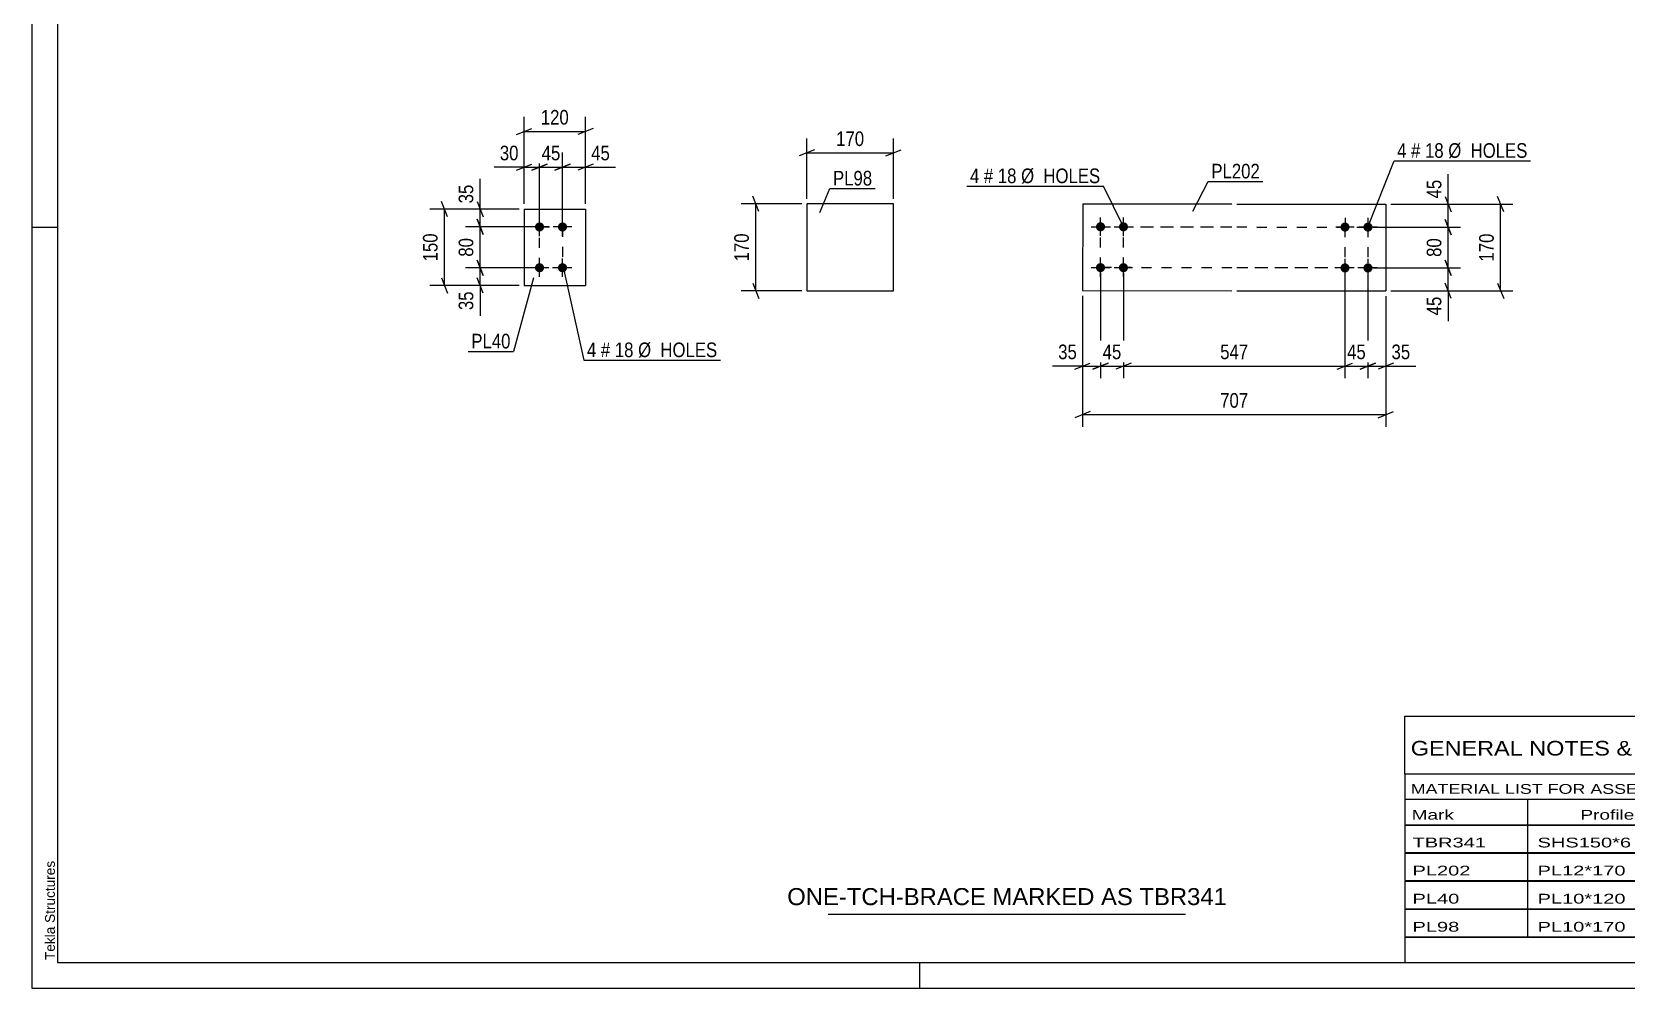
# Model space of a CAD drawing. Header units: millimetres. Extents: x 0 to 594, y 0 to 420.
# Drawn here: x 0 to 312.5, y 0 to 187.3 of the extents above; entities that cross this region are included whole.
import ezdxf

# ---------------------------------------------------------------- set-up
doc = ezdxf.new("R2010")
doc.units = ezdxf.units.MM
doc.linetypes.add('DXK_LINE_DOT2', pattern=[3.9198, 1.9599, -1.9599])
doc.styles.add('Arial', font='ARIAL.TTF', dxfattribs={"height": 0.2})
doc.styles.add('Arial Narrow', font='ARIALN.TTF', dxfattribs={"height": 0.2})

# ---------------------------------------------------------------- blocks, each defined once
blk = doc.blocks.new('Unknown-580874268-1129')
at = {"color": 5, "linetype": 'Continuous'}
for p, q in [((0, 420), (0, 0)), ((5, 415), (5, 5)), ((5, 149), (0, 149)), ((5, 5), (589, 5)), ((174, 0), (174, 5)), ((0, 0), (594, 0))]:
    blk.add_line(p, q, dxfattribs=at)
at = {"color": 174, "linetype": 'Continuous', "style": 'Arial'}
blk.add_text('Tekla Structures', height=1.9102, rotation=90, dxfattribs=at).set_placement((4.5, 5.5))
blk = doc.blocks.new('Bolt-580874268-1256 - 1220')
at = {"linetype": 'Continuous'}
for points in [[(209.38, 150.05, -1), (209.37, 148.25, -1)], [(213.88, 150.04, -1), (213.87, 148.24, -1)], [(209.37, 142.05, -1), (209.37, 140.25, -1)], [(213.87, 142.04, -1), (213.87, 140.24, -1)]]:
    blk.add_hatch(color=1, dxfattribs=at).paths.add_polyline_path(points)
at = {"color": 1, "linetype": 'Continuous'}
for p, q in [((209.37, 147.35), (209.38, 150.95)), ((213.87, 147.34), (213.88, 150.94)), ((207.57, 149.15), (211.17, 149.15)), ((212.07, 149.15), (215.67, 149.14)), ((207.57, 141.15), (211.17, 141.15)), ((209.36, 139.35), (209.37, 142.95)), ((212.07, 141.15), (215.67, 141.14)), ((213.86, 139.34), (213.87, 142.94))]:
    blk.add_line(p, q, dxfattribs=at)
blk = doc.blocks.new('Bolt-580874268-1261 - 1220')
at = {"linetype": 'Continuous'}
for points in [[(257.27, 148.19, -1), (257.28, 149.99, -1)], [(261.77, 148.18, -1), (261.78, 149.98, -1)], [(257.27, 140.19, -1), (257.27, 141.99, -1)], [(261.77, 140.18, -1), (261.77, 141.98, -1)]]:
    blk.add_hatch(color=1, dxfattribs=at).paths.add_polyline_path(points)
at = {"color": 1, "linetype": 'Continuous'}
for p, q in [((257.28, 150.89), (257.27, 147.29)), ((261.78, 150.88), (261.77, 147.28)), ((259.07, 149.08), (255.47, 149.09)), ((263.57, 149.08), (259.97, 149.08)), ((259.07, 141.08), (255.47, 141.09)), ((257.27, 142.89), (257.26, 139.29)), ((263.57, 141.08), (259.97, 141.08)), ((261.77, 142.88), (261.76, 139.28))]:
    blk.add_line(p, q, dxfattribs=at)
blk = doc.blocks.new('Part-580874268-1276 - 1220')
at = {"color": 2, "linetype": 'Continuous'}
for p, q in [((205.88, 153.65), (205.86, 136.65)), ((205.88, 153.65), (235.07, 153.62)), ((236.07, 153.61), (265.28, 153.58)), ((265.28, 153.58), (265.26, 136.58)), ((205.86, 136.65), (235.07, 136.62)), ((236.07, 136.61), (265.26, 136.58))]:
    blk.add_line(p, q, dxfattribs=at)
blk = doc.blocks.new('Part-580874268-1555 - 1539')
at = {"color": 2, "linetype": 'Continuous'}
for p, q in [((96.46, 152.62), (96.46, 137.62)), ((96.46, 152.62), (108.46, 152.62)), ((108.46, 152.62), (108.46, 137.62)), ((96.46, 137.62), (108.46, 137.62))]:
    blk.add_line(p, q, dxfattribs=at)
blk = doc.blocks.new('Bolt-580874268-1560 - 1539')
at = {"linetype": 'Continuous'}
for points in [[(99.46, 148.22, -1), (99.46, 150.02, -1)], [(103.96, 148.22, -1), (103.96, 150.02, -1)], [(99.46, 140.22, -1), (99.46, 142.02, -1)], [(103.96, 140.22, -1), (103.96, 142.02, -1)]]:
    blk.add_hatch(color=1, dxfattribs=at).paths.add_polyline_path(points)
at = {"color": 1, "linetype": 'Continuous'}
for p, q in [((99.46, 147.32), (99.46, 150.92)), ((103.96, 147.32), (103.96, 150.92)), ((101.26, 149.12), (97.66, 149.12)), ((105.76, 149.12), (102.16, 149.12)), ((101.26, 141.12), (97.66, 141.12)), ((99.46, 139.32), (99.46, 142.92)), ((105.76, 141.12), (102.16, 141.12)), ((103.96, 139.32), (103.96, 142.92))]:
    blk.add_line(p, q, dxfattribs=at)
blk = doc.blocks.new('Part-580874268-1515 - 1499')
at = {"color": 2, "linetype": 'Continuous'}
for p, q in [((168.82, 153.62), (151.82, 153.62)), ((151.82, 153.62), (151.82, 136.62)), ((168.82, 136.62), (168.82, 153.62)), ((151.82, 136.62), (168.82, 136.62))]:
    blk.add_line(p, q, dxfattribs=at)
blk = doc.blocks.new('Rectangle-580874268-1446 - 1220')
at = {"color": 1, "linetype": 'DXK_LINE_DOT2'}
for p, q in [((209.37, 149.15), (235.07, 149.12)), ((209.37, 141.15), (209.37, 149.15)), ((236.07, 149.11), (261.77, 149.08)), ((261.77, 149.08), (261.77, 141.08)), ((235.07, 141.12), (209.37, 141.15)), ((261.77, 141.08), (236.07, 141.11))]:
    blk.add_line(p, q, dxfattribs=at)
blk = doc.blocks.new('Rectangle-580874268-1669 - 1539')
at = {"color": 1, "linetype": 'DXK_LINE_DOT2'}
blk.add_lwpolyline([(99.46, 149.12), (103.96, 149.12), (103.96, 141.12), (99.46, 141.12), (99.46, 149.12)], close=True, dxfattribs=at)
blk = doc.blocks.new('Rectangle-580874268-1435 - 1220')
at = {"color": 1, "linetype": 'DXK_LINE_DOT2'}
for p, q in [((213.87, 149.14), (235.07, 149.12)), ((213.87, 141.14), (213.87, 149.14)), ((236.07, 149.11), (257.27, 149.09)), ((257.27, 149.09), (257.27, 141.09)), ((235.07, 141.12), (213.87, 141.14)), ((257.27, 141.09), (236.07, 141.11))]:
    blk.add_line(p, q, dxfattribs=at)
blk = doc.blocks.new('StraightDimension-580874268-1280 - 1220')
at = {"color": 7, "linetype": 'Continuous'}
for p, q in [((262.77, 141.08), (279.9, 141.08)), ((276.9, 142.58), (278.1, 139.58)), ((277.5, 136.58), (277.5, 141.08)), ((278.1, 135.08), (276.9, 138.08)), ((266.26, 136.58), (279.9, 136.58))]:
    blk.add_line(p, q, dxfattribs=at)
at = {"color": 0}
blk.add_wipeout([(276.75, 136.05), (272.55, 136.05), (272.55, 131.2), (276.75, 131.2)], dxfattribs=at)
at = {"color": 7, "linetype": 'Continuous'}
blk.add_line((277.5, 136.58), (277.5, 130.67), dxfattribs=at)
blk.add_line((277.5, 136.58), (277.5, 130.67), dxfattribs=at)
at = {"color": 3, "style": 'Arial Narrow'}
blk.add_text('45', height=2.863, rotation=90.0002, dxfattribs=at).set_placement((276.15, 131.8))
blk = doc.blocks.new('StraightDimension-580874268-1420 - 1220')
at = {"color": 7, "linetype": 'Continuous'}
for p, q in [((209.37, 140.15), (209.37, 119.46)), ((205.86, 135.65), (205.86, 119.46)), ((204.36, 121.26), (207.36, 122.46)), ((210.87, 122.46), (207.87, 121.26)), ((205.86, 121.86), (209.37, 121.86))]:
    blk.add_line(p, q, dxfattribs=at)
at = {"color": 0}
blk.add_wipeout([(205.34, 122.61), (205.34, 126.81), (200.48, 126.81), (200.48, 122.61)], dxfattribs=at)
at = {"color": 7, "linetype": 'Continuous'}
blk.add_line((205.86, 121.86), (199.96, 121.86), dxfattribs=at)
blk.add_line((205.86, 121.86), (199.96, 121.86), dxfattribs=at)
at = {"color": 3, "style": 'Arial Narrow'}
blk.add_text('35', height=2.863, dxfattribs=at).set_placement((201.08, 123.21))
blk = doc.blocks.new('StraightDimension-580874268-1292 - 1220')
at = {"color": 7, "linetype": 'Continuous'}
for p, q in [((276.9, 150.58), (278.1, 147.58)), ((262.77, 149.08), (279.9, 149.08)), ((277.5, 141.08), (277.5, 149.08)), ((262.77, 141.08), (279.9, 141.08)), ((278.1, 139.58), (276.9, 142.58))]:
    blk.add_line(p, q, dxfattribs=at)
at = {"color": 0}
blk.add_wipeout([(276.75, 147.51), (272.55, 147.51), (272.55, 142.65), (276.75, 142.65)], dxfattribs=at)
at = {"color": 3, "style": 'Arial Narrow'}
blk.add_text('80', height=2.863, rotation=90.0002, dxfattribs=at).set_placement((276.15, 143.25))
blk = doc.blocks.new('StraightDimension-580874268-1301 - 1220')
at = {"color": 7, "linetype": 'Continuous'}
for p, q in [((266.28, 153.58), (279.9, 153.58)), ((276.9, 155.08), (278.1, 152.08)), ((277.5, 149.08), (277.5, 153.58)), ((278.1, 147.58), (276.9, 150.58)), ((262.77, 149.08), (279.9, 149.08))]:
    blk.add_line(p, q, dxfattribs=at)
at = {"color": 0}
blk.add_wipeout([(276.75, 158.96), (272.55, 158.96), (272.55, 154.1), (276.75, 154.1)], dxfattribs=at)
at = {"color": 7, "linetype": 'Continuous'}
blk.add_line((277.5, 153.58), (277.5, 159.48), dxfattribs=at)
blk.add_line((277.5, 153.58), (277.5, 159.48), dxfattribs=at)
at = {"color": 3, "style": 'Arial Narrow'}
blk.add_text('45', height=2.863, rotation=90.0002, dxfattribs=at).set_placement((276.15, 154.7))
blk = doc.blocks.new('StraightDimension-580874268-1384 - 1220')
at = {"color": 7, "linetype": 'Continuous'}
for p, q in [((205.86, 135.65), (205.86, 109.95)), ((265.26, 135.58), (265.26, 109.95)), ((207.36, 112.95), (204.36, 111.75)), ((263.76, 111.75), (266.76, 112.95)), ((205.86, 112.35), (265.26, 112.35))]:
    blk.add_line(p, q, dxfattribs=at)
at = {"color": 0}
blk.add_wipeout([(238.9, 113.1), (238.9, 117.3), (232.22, 117.3), (232.22, 113.1)], dxfattribs=at)
at = {"color": 3, "style": 'Arial Narrow'}
blk.add_text('707', height=2.863, dxfattribs=at).set_placement((232.82, 113.7))
blk = doc.blocks.new('StraightDimension-580874268-1389 - 1220')
at = {"color": 7, "linetype": 'Continuous'}
for p, q in [((261.77, 140.08), (261.77, 119.46)), ((265.26, 135.58), (265.26, 119.46)), ((260.27, 121.26), (263.27, 122.46)), ((266.76, 122.46), (263.76, 121.26)), ((261.77, 121.86), (265.26, 121.86))]:
    blk.add_line(p, q, dxfattribs=at)
at = {"color": 0}
blk.add_wipeout([(270.64, 122.61), (270.64, 126.81), (265.79, 126.81), (265.79, 122.61)], dxfattribs=at)
at = {"color": 7, "linetype": 'Continuous'}
blk.add_line((265.26, 121.86), (271.17, 121.86), dxfattribs=at)
blk.add_line((265.26, 121.86), (271.17, 121.86), dxfattribs=at)
at = {"color": 3, "style": 'Arial Narrow'}
blk.add_text('35', height=2.863, dxfattribs=at).set_placement((266.39, 123.21))
blk = doc.blocks.new('StraightDimension-580874268-1395 - 1220')
at = {"color": 7, "linetype": 'Continuous'}
for p, q in [((257.27, 140.09), (257.27, 119.46)), ((261.77, 140.08), (261.77, 119.46)), ((255.77, 121.26), (258.77, 122.46)), ((263.27, 122.46), (260.27, 121.26)), ((257.27, 121.86), (261.77, 121.86))]:
    blk.add_line(p, q, dxfattribs=at)
at = {"color": 0}
blk.add_wipeout([(261.94, 122.61), (261.94, 126.81), (257.09, 126.81), (257.09, 122.61)], dxfattribs=at)
at = {"color": 3, "style": 'Arial Narrow'}
blk.add_text('45', height=2.863, dxfattribs=at).set_placement((257.69, 123.21))
blk = doc.blocks.new('StraightDimension-580874268-1404 - 1220')
at = {"color": 7, "linetype": 'Continuous'}
for p, q in [((213.87, 140.14), (213.87, 119.46)), ((257.27, 140.09), (257.27, 119.46)), ((215.37, 122.46), (212.37, 121.26)), ((255.77, 121.26), (258.77, 122.46)), ((213.87, 121.86), (257.27, 121.86))]:
    blk.add_line(p, q, dxfattribs=at)
at = {"color": 0}
blk.add_wipeout([(238.91, 122.61), (238.91, 126.81), (232.22, 126.81), (232.22, 122.61)], dxfattribs=at)
at = {"color": 3, "style": 'Arial Narrow'}
blk.add_text('547', height=2.863, dxfattribs=at).set_placement((232.82, 123.21))
blk = doc.blocks.new('StraightDimension-580874268-1412 - 1220')
at = {"color": 7, "linetype": 'Continuous'}
for p, q in [((209.37, 140.15), (209.37, 119.46)), ((213.87, 140.14), (213.87, 119.46)), ((207.87, 121.26), (210.87, 122.46)), ((215.37, 122.46), (212.37, 121.26)), ((209.37, 121.86), (213.87, 121.86))]:
    blk.add_line(p, q, dxfattribs=at)
at = {"color": 0}
blk.add_wipeout([(214.04, 122.61), (214.04, 126.81), (209.19, 126.81), (209.19, 122.61)], dxfattribs=at)
at = {"color": 3, "style": 'Arial Narrow'}
blk.add_text('45', height=2.863, dxfattribs=at).set_placement((209.79, 123.21))
blk = doc.blocks.new('StraightDimension-580874268-1427 - 1220')
at = {"color": 7, "linetype": 'Continuous'}
for p, q in [((266.28, 153.58), (290.17, 153.58)), ((288.37, 152.08), (287.17, 155.08)), ((287.77, 136.58), (287.77, 153.58)), ((287.17, 138.08), (288.37, 135.08)), ((266.26, 136.58), (290.17, 136.58))]:
    blk.add_line(p, q, dxfattribs=at)
at = {"color": 0}
blk.add_wipeout([(287.02, 148.42), (282.82, 148.42), (282.82, 141.74), (287.02, 141.74)], dxfattribs=at)
at = {"color": 3, "style": 'Arial Narrow'}
blk.add_text('170', height=2.863, rotation=90.0002, dxfattribs=at).set_placement((286.42, 142.34))
blk = doc.blocks.new('StraightDimension-580874268-1579 - 1539')
at = {"color": 7, "linetype": 'Continuous'}
for p, q in [((96.46, 153.62), (96.46, 163.67)), ((99.46, 150.12), (99.46, 163.67)), ((94.96, 160.22), (97.96, 161.42)), ((96.46, 160.82), (99.46, 160.82)), ((100.96, 161.42), (97.96, 160.22))]:
    blk.add_line(p, q, dxfattribs=at)
at = {"color": 0}
blk.add_wipeout([(95.93, 161.57), (95.93, 165.77), (91.08, 165.77), (91.08, 161.57)], dxfattribs=at)
at = {"color": 7, "linetype": 'Continuous'}
blk.add_line((96.46, 160.82), (90.55, 160.82), dxfattribs=at)
blk.add_line((96.46, 160.82), (90.55, 160.82), dxfattribs=at)
at = {"color": 3, "style": 'Arial Narrow'}
blk.add_text('30', height=2.863, dxfattribs=at).set_placement((91.68, 162.17))
blk = doc.blocks.new('StraightDimension-580874268-1656 - 1539')
at = {"color": 7, "linetype": 'Continuous'}
for p, q in [((87.23, 154.12), (88.43, 151.12)), ((95.46, 152.62), (84.98, 152.62)), ((88.43, 147.62), (87.23, 150.62)), ((87.83, 149.12), (87.83, 152.62)), ((98.46, 149.12), (84.98, 149.12))]:
    blk.add_line(p, q, dxfattribs=at)
at = {"color": 0}
blk.add_wipeout([(87.08, 158), (82.88, 158), (82.88, 153.14), (87.08, 153.14)], dxfattribs=at)
at = {"color": 7, "linetype": 'Continuous'}
blk.add_line((87.83, 152.62), (87.83, 158.52), dxfattribs=at)
blk.add_line((87.83, 152.62), (87.83, 158.52), dxfattribs=at)
at = {"color": 3, "style": 'Arial Narrow'}
blk.add_text('35', height=2.863, rotation=90.0002, dxfattribs=at).set_placement((86.48, 153.74))
blk = doc.blocks.new('StraightDimension-580874268-1592 - 1539')
at = {"color": 7, "linetype": 'Continuous'}
for p, q in [((99.46, 150.12), (99.46, 163.67)), ((103.96, 150.12), (103.96, 163.67)), ((97.96, 160.22), (100.96, 161.42)), ((99.46, 160.82), (103.96, 160.82)), ((105.46, 161.42), (102.46, 160.22))]:
    blk.add_line(p, q, dxfattribs=at)
at = {"color": 0}
blk.add_wipeout([(104.13, 161.57), (104.13, 165.77), (99.28, 165.77), (99.28, 161.57)], dxfattribs=at)
at = {"color": 3, "style": 'Arial Narrow'}
blk.add_text('45', height=2.863, dxfattribs=at).set_placement((99.88, 162.17))
blk = doc.blocks.new('StraightDimension-580874268-1562 - 1539')
at = {"color": 7, "linetype": 'Continuous'}
for p, q in [((96.46, 153.62), (96.46, 170.67)), ((108.46, 153.62), (108.46, 170.67)), ((94.96, 167.22), (97.96, 168.42)), ((96.46, 167.82), (108.46, 167.82)), ((109.96, 168.42), (106.96, 167.22))]:
    blk.add_line(p, q, dxfattribs=at)
at = {"color": 0}
blk.add_wipeout([(105.8, 168.57), (105.8, 172.77), (99.11, 172.77), (99.11, 168.57)], dxfattribs=at)
at = {"color": 3, "style": 'Arial Narrow'}
blk.add_text('120', height=2.863, dxfattribs=at).set_placement((99.71, 169.17))
blk = doc.blocks.new('StraightDimension-580874268-1602 - 1539')
at = {"color": 7, "linetype": 'Continuous'}
for p, q in [((103.96, 150.12), (103.96, 163.67)), ((108.46, 153.62), (108.46, 163.67)), ((102.46, 160.22), (105.46, 161.42)), ((103.96, 160.82), (108.46, 160.82)), ((109.96, 161.42), (106.96, 160.22))]:
    blk.add_line(p, q, dxfattribs=at)
at = {"color": 0}
blk.add_wipeout([(113.84, 161.57), (113.84, 165.77), (108.98, 165.77), (108.98, 161.57)], dxfattribs=at)
at = {"color": 7, "linetype": 'Continuous'}
blk.add_line((108.46, 160.82), (114.36, 160.82), dxfattribs=at)
blk.add_line((108.46, 160.82), (114.36, 160.82), dxfattribs=at)
at = {"color": 3, "style": 'Arial Narrow'}
blk.add_text('45', height=2.863, dxfattribs=at).set_placement((109.58, 162.17))
blk = doc.blocks.new('StraightDimension-580874268-1616 - 1539')
at = {"color": 7, "linetype": 'Continuous'}
for p, q in [((81.43, 151.12), (80.23, 154.12)), ((95.46, 152.62), (77.98, 152.62)), ((80.83, 137.62), (80.83, 152.62)), ((95.46, 137.62), (77.98, 137.62)), ((80.23, 139.12), (81.43, 136.12))]:
    blk.add_line(p, q, dxfattribs=at)
at = {"color": 0}
blk.add_wipeout([(80.08, 148.46), (75.88, 148.46), (75.88, 141.77), (80.08, 141.77)], dxfattribs=at)
at = {"color": 3, "style": 'Arial Narrow'}
blk.add_text('150', height=2.863, rotation=90.0002, dxfattribs=at).set_placement((79.48, 142.37))
blk = doc.blocks.new('StraightDimension-580874268-1633 - 1539')
at = {"color": 7, "linetype": 'Continuous'}
for p, q in [((98.46, 141.12), (84.98, 141.12)), ((87.23, 142.62), (88.43, 139.62)), ((87.83, 137.62), (87.83, 141.12)), ((95.46, 137.62), (84.98, 137.62)), ((88.43, 136.12), (87.23, 139.12))]:
    blk.add_line(p, q, dxfattribs=at)
at = {"color": 0}
blk.add_wipeout([(87.08, 137.09), (82.88, 137.09), (82.88, 132.23), (87.08, 132.23)], dxfattribs=at)
at = {"color": 7, "linetype": 'Continuous'}
blk.add_line((87.83, 137.62), (87.83, 131.71), dxfattribs=at)
blk.add_line((87.83, 137.62), (87.83, 131.71), dxfattribs=at)
at = {"color": 3, "style": 'Arial Narrow'}
blk.add_text('35', height=2.863, rotation=90.0002, dxfattribs=at).set_placement((86.48, 132.83))
blk = doc.blocks.new('StraightDimension-580874268-1646 - 1539')
at = {"color": 7, "linetype": 'Continuous'}
for p, q in [((87.23, 150.62), (88.43, 147.62)), ((98.46, 149.12), (84.98, 149.12)), ((87.83, 141.12), (87.83, 149.12)), ((98.46, 141.12), (84.98, 141.12)), ((88.43, 139.62), (87.23, 142.62))]:
    blk.add_line(p, q, dxfattribs=at)
at = {"color": 0}
blk.add_wipeout([(87.08, 147.54), (82.88, 147.54), (82.88, 142.69), (87.08, 142.69)], dxfattribs=at)
at = {"color": 3, "style": 'Arial Narrow'}
blk.add_text('80', height=2.863, rotation=90.0002, dxfattribs=at).set_placement((86.48, 143.29))
blk = doc.blocks.new('StraightDimension-580874268-1517 - 1499')
at = {"color": 7, "linetype": 'Continuous'}
for p, q in [((150.82, 153.62), (138.97, 153.62)), ((142.42, 152.12), (141.22, 155.12)), ((141.82, 136.62), (141.82, 153.62)), ((141.22, 138.12), (142.42, 135.12)), ((150.82, 136.62), (138.97, 136.62))]:
    blk.add_line(p, q, dxfattribs=at)
at = {"color": 0}
blk.add_wipeout([(141.07, 148.46), (136.87, 148.46), (136.87, 141.77), (141.07, 141.77)], dxfattribs=at)
at = {"color": 3, "style": 'Arial Narrow'}
blk.add_text('170', height=2.863, rotation=90.0002, dxfattribs=at).set_placement((140.47, 142.37))
blk = doc.blocks.new('StraightDimension-580874268-1526 - 1499')
at = {"color": 7, "linetype": 'Continuous'}
for p, q in [((151.82, 154.62), (151.82, 166.47)), ((168.82, 154.62), (168.82, 166.47)), ((153.32, 164.22), (150.32, 163.02)), ((151.82, 163.62), (168.82, 163.62)), ((167.32, 163.02), (170.32, 164.22))]:
    blk.add_line(p, q, dxfattribs=at)
at = {"color": 0}
blk.add_wipeout([(163.66, 164.37), (163.66, 168.57), (156.98, 168.57), (156.98, 164.37)], dxfattribs=at)
at = {"color": 3, "style": 'Arial Narrow'}
blk.add_text('170', height=2.863, dxfattribs=at).set_placement((157.58, 164.97))
blk = doc.blocks.new('Unknown-580874268-4433')
at = {"color": 7, "linetype": 'Continuous'}
for p, q in [((269, 53.25), (429, 53.25)), ((269, 42), (269, 53.25)), ((429, 53.25), (429, 42)), ((269, 42), (429, 42)), ((269, 42), (269, 37)), ((429, 42), (429, 37)), ((269, 37), (429, 37)), ((269, 37), (269, 32)), ((293, 37), (293, 32)), ((328.5, 37), (328.5, 32)), ((354.5, 37), (354.5, 32)), ((367.5, 37), (367.5, 32)), ((385, 37), (385, 32)), ((407, 37), (407, 32)), ((429, 37), (429, 32)), ((269, 32), (429, 32)), ((269, 31.95), (269, 26.55)), ((269, 31.95), (429, 31.95)), ((293, 32), (293, 26.5)), ((328.5, 32), (328.5, 26.5)), ((354.5, 32), (354.5, 26.5)), ((367.5, 32), (367.5, 26.5)), ((385, 32), (385, 26.5)), ((407, 32), (407, 26.5)), ((429, 31.95), (429, 26.55)), ((269, 26.55), (429, 26.55)), ((269, 26.45), (269, 21.05)), ((269, 26.45), (429, 26.45)), ((293, 26.5), (293, 21)), ((328.5, 26.5), (328.5, 21)), ((354.5, 26.5), (354.5, 21)), ((367.5, 26.5), (367.5, 21)), ((385, 26.5), (385, 21)), ((407, 26.5), (407, 21)), ((429, 26.45), (429, 21.05)), ((269, 21.05), (429, 21.05)), ((269, 20.95), (269, 15.55)), ((269, 20.95), (429, 20.95)), ((293, 21), (293, 15.5)), ((328.5, 21), (328.5, 15.5)), ((354.5, 21), (354.5, 15.5)), ((367.5, 21), (367.5, 15.5)), ((385, 21), (385, 15.5)), ((407, 21), (407, 15.5)), ((429, 20.95), (429, 15.55)), ((269, 15.55), (429, 15.55)), ((269, 15.45), (269, 10.05)), ((269, 15.45), (429, 15.45)), ((293, 15.5), (293, 10)), ((328.5, 15.5), (328.5, 10)), ((354.5, 15.5), (354.5, 10)), ((367.5, 15.5), (367.5, 10)), ((385, 15.5), (385, 10)), ((407, 15.5), (407, 10)), ((429, 15.45), (429, 10.05)), ((269, 10.05), (429, 10.05)), ((269, 10), (429, 10)), ((269, 10), (269, 5)), ((385, 10), (385, 5)), ((407, 10), (407, 5)), ((429, 10), (429, 5)), ((269, 5), (429, 5))]:
    blk.add_line(p, q, dxfattribs=at)
at = {"color": 7, "style": 'Arial Narrow'}
for s, height, width, p in [('GENERAL NOTES & WELD DETAILS :', 2.8633, 1.4, (270.15, 45.56)), ('REFER TYP DRAWING TYP-01', 1.9089, 1.6, (353.7, 45.66)), ("MATERIAL LIST FOR ASSEMBLY MK'D", 1.9089, 1.6, (270.15, 38.06)), ('TBR341', 1.909, 1.794707, (361.59, 37.97)), ('1', 1.91, 1.794707, (391.08, 38.06)), ('No. Required', 1.9089, 1.6, (400.41, 38.06)), ('Mark', 1.909, 1.7, (270.34, 33)), ('Profile', 1.909, 1.7, (303.41, 33)), ('Material', 1.909, 1.7, (333.54, 33.06)), ('No.', 1.909, 1.7, (358.5, 33.06)), ('Length', 1.909, 1.7, (369, 33.06)), ('Area', 1.909, 1.7, (391.5, 33.06)), ('Weight', 1.909, 1.7, (411, 33.06))]:
    blk.add_text(s, height=height, dxfattribs=dict(at, width=width)).set_placement(p)
at = {"color": 7, "linetype": 'Continuous', "style": 'Arial Narrow'}
for s, height, width, p in [('TBR341', 1.909, 1.794707, (270.5, 27.56)), ('SHS150*6', 1.909, 1.794707, (295, 27.56)), ('E350', 1.909, 1.794707, (334.74, 27.56)), ('1', 1.91, 1.794707, (358.86, 27.56)), ('5732', 1.909, 1.794707, (371.58, 27.56)), ('3.4', 1.909, 1.794707, (395.32, 27.56)), ('155.2', 1.909, 1.794707, (411.96, 27.56)), ('PL202', 1.909, 1.794707, (270.5, 22.06)), ('PL12*170', 1.909, 1.794707, (295, 22.06)), ('E350', 1.909, 1.794707, (334.74, 22.06)), ('1', 1.91, 1.794707, (358.86, 22.06)), ('707', 1.909, 1.794707, (373.77, 22.06)), ('0.3', 1.909, 1.794707, (395.32, 22.06)), ('11.3', 1.909, 1.794707, (414.14, 22.06)), ('PL40', 1.909, 1.794707, (270.5, 16.56)), ('PL10*120', 1.909, 1.794707, (295, 16.56)), ('E350', 1.909, 1.794707, (334.74, 16.56)), ('4', 1.91, 1.794707, (358.86, 16.56)), ('150', 1.909, 1.794707, (373.77, 16.56)), ('0.0', 1.909, 1.794707, (395.32, 16.56)), ('5.7', 1.909, 1.794707, (416.33, 16.56)), ('PL98', 1.909, 1.794707, (270.5, 11.06)), ('PL10*170', 1.909, 1.794707, (295, 11.06)), ('E350', 1.909, 1.794707, (334.74, 11.06)), ('2', 1.91, 1.794707, (358.86, 11.06)), ('170', 1.909, 1.794707, (373.77, 11.06)), ('0.1', 1.909, 1.794707, (395.32, 11.06)), ('4.5', 1.909, 1.794707, (416.33, 11.06)), ('Total', 1.909, 1.7, (371.33, 6.5)), ('4.0', 1.909, 1.794707, (394.83, 6.5)), ('176.7', 1.909, 1.794707, (411.96, 6.5))]:
    blk.add_text(s, height=height, dxfattribs=dict(at, width=width)).set_placement(p)
blk = doc.blocks.new('Unknown-580874268-4434')
at = {"color": 7, "linetype": 'Continuous'}
blk.add_line((156, 14.5), (226, 14.5), dxfattribs=at)
at = {"color": 7, "style": 'Arial'}
blk.add_text('ONE-TCH-BRACE MARKED AS TBR341', height=3.3428, dxfattribs=at).set_placement((147.99, 16.25))
blk = doc.blocks.new('Mark-580874268-1251 - 1220')
at = {"color": 0}
blk.add_wipeout([(185.63, 157.7), (185.63, 160.7), (183.8, 160.7), (183.8, 157.7)], dxfattribs=at)
blk.add_wipeout([(185.63, 157.7), (185.63, 160.7), (183.8, 160.7), (183.8, 157.7)], dxfattribs=at)
blk.add_wipeout([(188.35, 157.7), (188.35, 160.7), (186.53, 160.7), (186.53, 157.7)], dxfattribs=at)
blk.add_wipeout([(188.35, 157.7), (188.35, 160.7), (186.53, 160.7), (186.53, 157.7)], dxfattribs=at)
at = {"color": 3, "style": 'Arial Narrow'}
blk.add_text('4', height=2.86, dxfattribs=at).set_placement((183.8, 157.7))
at = {"color": 0}
blk.add_wipeout([(192.91, 157.7), (192.91, 160.7), (189.25, 160.7), (189.25, 157.7)], dxfattribs=at)
blk.add_wipeout([(192.91, 157.7), (192.91, 160.7), (189.25, 160.7), (189.25, 157.7)], dxfattribs=at)
at = {"color": 3, "style": 'Arial Narrow'}
blk.add_text('#', height=2.86, dxfattribs=at).set_placement((186.53, 157.7))
at = {"color": 0}
blk.add_wipeout([(209.34, 157.7), (209.34, 160.7), (193.81, 160.7), (193.81, 157.7)], dxfattribs=at)
blk.add_wipeout([(209.34, 157.7), (209.34, 160.7), (193.81, 160.7), (193.81, 157.7)], dxfattribs=at)
at = {"color": 7, "linetype": 'Continuous'}
for p in [(183.2, 157.1), (213.87, 149.14)]:
    blk.add_line(p, (209.94, 157.1), dxfattribs=at)
at = {"color": 3, "style": 'Arial Narrow'}
for s, p in [('18', (189.25, 157.7)), ('Ø  HOLES', (193.81, 157.7))]:
    blk.add_text(s, height=2.863, dxfattribs=at).set_placement(p)
blk = doc.blocks.new('Mark-580874268-1272 - 1220')
at = {"color": 0}
blk.add_wipeout([(240.6, 158.62), (240.6, 161.62), (231.09, 161.62), (231.09, 158.62)], dxfattribs=at)
blk.add_wipeout([(240.6, 158.62), (240.6, 161.62), (231.09, 161.62), (231.09, 158.62)], dxfattribs=at)
at = {"color": 30, "linetype": 'Continuous'}
for p, q in [((227.44, 152.24), (230.49, 158.02)), ((230.49, 158.02), (241.2, 158.02))]:
    blk.add_line(p, q, dxfattribs=at)
at = {"color": 3, "style": 'Arial Narrow'}
blk.add_text('PL202', height=2.863, dxfattribs=at).set_placement((231.09, 158.62))
blk = doc.blocks.new('Mark-580874268-1257 - 1220')
at = {"color": 0}
blk.add_wipeout([(269.32, 162.66), (269.32, 165.66), (267.49, 165.66), (267.49, 162.66)], dxfattribs=at)
blk.add_wipeout([(269.32, 162.66), (269.32, 165.66), (267.49, 165.66), (267.49, 162.66)], dxfattribs=at)
at = {"color": 7, "linetype": 'Continuous'}
blk.add_line((261.77, 149.08), (266.89, 162.06), dxfattribs=at)
at = {"color": 0}
blk.add_wipeout([(272.05, 162.66), (272.05, 165.66), (270.22, 165.66), (270.22, 162.66)], dxfattribs=at)
blk.add_wipeout([(272.05, 162.66), (272.05, 165.66), (270.22, 165.66), (270.22, 162.66)], dxfattribs=at)
at = {"color": 3, "style": 'Arial Narrow'}
blk.add_text('4', height=2.86, dxfattribs=at).set_placement((267.49, 162.66))
at = {"color": 0}
blk.add_wipeout([(276.61, 162.66), (276.61, 165.66), (272.95, 165.66), (272.95, 162.66)], dxfattribs=at)
blk.add_wipeout([(276.61, 162.66), (276.61, 165.66), (272.95, 165.66), (272.95, 162.66)], dxfattribs=at)
at = {"color": 3, "style": 'Arial Narrow'}
blk.add_text('#', height=2.86, dxfattribs=at).set_placement((270.22, 162.66))
at = {"color": 0}
blk.add_wipeout([(293.03, 162.66), (293.03, 165.66), (277.51, 165.66), (277.51, 162.66)], dxfattribs=at)
blk.add_wipeout([(293.03, 162.66), (293.03, 165.66), (277.51, 165.66), (277.51, 162.66)], dxfattribs=at)
at = {"color": 7, "linetype": 'Continuous'}
blk.add_line((266.89, 162.06), (293.63, 162.06), dxfattribs=at)
at = {"color": 3, "style": 'Arial Narrow'}
for s, p in [('18', (272.95, 162.66)), ('Ø  HOLES', (277.51, 162.66))]:
    blk.add_text(s, height=2.863, dxfattribs=at).set_placement(p)
blk = doc.blocks.new('Mark-580874268-1551 - 1539')
at = {"color": 0}
blk.add_wipeout([(93.78, 125.32), (93.78, 128.32), (86.1, 128.32), (86.1, 125.32)], dxfattribs=at)
blk.add_wipeout([(93.78, 125.32), (93.78, 128.32), (86.1, 128.32), (86.1, 125.32)], dxfattribs=at)
at = {"color": 30, "linetype": 'Continuous'}
for p in [(98.3, 139.12), (85.5, 124.72)]:
    blk.add_line(p, (94.38, 124.72), dxfattribs=at)
at = {"color": 3, "style": 'Arial Narrow'}
blk.add_text('PL40', height=2.863, dxfattribs=at).set_placement((86.1, 125.32))
blk = doc.blocks.new('Mark-580874268-1556 - 1539')
at = {"color": 0}
blk.add_wipeout([(110.58, 123.61), (110.58, 126.61), (108.76, 126.61), (108.76, 123.61)], dxfattribs=at)
blk.add_wipeout([(110.58, 123.61), (110.58, 126.61), (108.76, 126.61), (108.76, 123.61)], dxfattribs=at)
at = {"color": 7, "linetype": 'Continuous'}
blk.add_line((104.08, 141.26), (108.16, 123.01), dxfattribs=at)
at = {"color": 0}
blk.add_wipeout([(113.31, 123.61), (113.31, 126.61), (111.48, 126.61), (111.48, 123.61)], dxfattribs=at)
blk.add_wipeout([(113.31, 123.61), (113.31, 126.61), (111.48, 126.61), (111.48, 123.61)], dxfattribs=at)
at = {"color": 3, "style": 'Arial Narrow'}
blk.add_text('4', height=2.86, dxfattribs=at).set_placement((108.76, 123.61))
at = {"color": 0}
blk.add_wipeout([(117.87, 123.61), (117.87, 126.61), (114.21, 126.61), (114.21, 123.61)], dxfattribs=at)
blk.add_wipeout([(117.87, 123.61), (117.87, 126.61), (114.21, 126.61), (114.21, 123.61)], dxfattribs=at)
at = {"color": 3, "style": 'Arial Narrow'}
blk.add_text('#', height=2.86, dxfattribs=at).set_placement((111.48, 123.61))
at = {"color": 0}
blk.add_wipeout([(134.3, 123.61), (134.3, 126.61), (118.77, 126.61), (118.77, 123.61)], dxfattribs=at)
blk.add_wipeout([(134.3, 123.61), (134.3, 126.61), (118.77, 126.61), (118.77, 123.61)], dxfattribs=at)
at = {"color": 7, "linetype": 'Continuous'}
blk.add_line((108.16, 123.01), (134.9, 123.01), dxfattribs=at)
at = {"color": 3, "style": 'Arial Narrow'}
for s, p in [('18', (114.21, 123.61)), ('Ø  HOLES', (118.77, 123.61))]:
    blk.add_text(s, height=2.863, dxfattribs=at).set_placement(p)
blk = doc.blocks.new('Mark-580874268-1511 - 1499')
at = {"color": 0}
blk.add_wipeout([(164.63, 157.24), (164.63, 160.24), (156.96, 160.24), (156.96, 157.24)], dxfattribs=at)
blk.add_wipeout([(164.63, 157.24), (164.63, 160.24), (156.96, 160.24), (156.96, 157.24)], dxfattribs=at)
at = {"color": 30, "linetype": 'Continuous'}
for p, q in [((154.4, 151.96), (156.36, 156.64)), ((156.36, 156.64), (165.23, 156.64))]:
    blk.add_line(p, q, dxfattribs=at)
at = {"color": 3, "style": 'Arial Narrow'}
blk.add_text('PL98', height=2.863, dxfattribs=at).set_placement((156.96, 157.24))

msp = doc.modelspace()

# ---------------------------------------------------------------- block references
for name in ['Unknown-580874268-1129', 'Part-580874268-1515 - 1499', 'Part-580874268-1276 - 1220', 'Part-580874268-1555 - 1539', 'Bolt-580874268-1560 - 1539', 'Bolt-580874268-1256 - 1220', 'Bolt-580874268-1261 - 1220', 'Rectangle-580874268-1669 - 1539', 'Rectangle-580874268-1446 - 1220', 'Rectangle-580874268-1435 - 1220', 'Unknown-580874268-4433', 'Unknown-580874268-4434']:
    msp.add_blockref(name, (0, 0))

# ---------------------------------------------------------------- next in the draw order: block references
for name in ['StraightDimension-580874268-1579 - 1539', 'Mark-580874268-1251 - 1220', 'Mark-580874268-1272 - 1220', 'StraightDimension-580874268-1517 - 1499', 'Mark-580874268-1556 - 1539', 'StraightDimension-580874268-1280 - 1220', 'StraightDimension-580874268-1420 - 1220']:
    msp.add_blockref(name, (0, 0))

# ---------------------------------------------------------------- next in the draw order: block references
for name in ['StraightDimension-580874268-1526 - 1499', 'StraightDimension-580874268-1656 - 1539', 'StraightDimension-580874268-1292 - 1220', 'StraightDimension-580874268-1384 - 1220']:
    msp.add_blockref(name, (0, 0))

# ---------------------------------------------------------------- next in the draw order: block references
for name in ['StraightDimension-580874268-1592 - 1539', 'Mark-580874268-1511 - 1499', 'StraightDimension-580874268-1301 - 1220', 'StraightDimension-580874268-1389 - 1220']:
    msp.add_blockref(name, (0, 0))

# ---------------------------------------------------------------- next in the draw order: block references
for name in ['StraightDimension-580874268-1562 - 1539', 'StraightDimension-580874268-1427 - 1220', 'StraightDimension-580874268-1395 - 1220']:
    msp.add_blockref(name, (0, 0))

# ---------------------------------------------------------------- next in the draw order: block references
for name in ['StraightDimension-580874268-1602 - 1539', 'Mark-580874268-1257 - 1220', 'StraightDimension-580874268-1616 - 1539', 'StraightDimension-580874268-1404 - 1220']:
    msp.add_blockref(name, (0, 0))

# ---------------------------------------------------------------- next in the draw order: block references
for name in ['StraightDimension-580874268-1633 - 1539', 'StraightDimension-580874268-1412 - 1220']:
    msp.add_blockref(name, (0, 0))

# ---------------------------------------------------------------- next in the draw order: block references
msp.add_blockref('StraightDimension-580874268-1646 - 1539', (0, 0))

# ---------------------------------------------------------------- next in the draw order: block references
msp.add_blockref('Mark-580874268-1551 - 1539', (0, 0))

doc.saveas('drawing.dxf')
